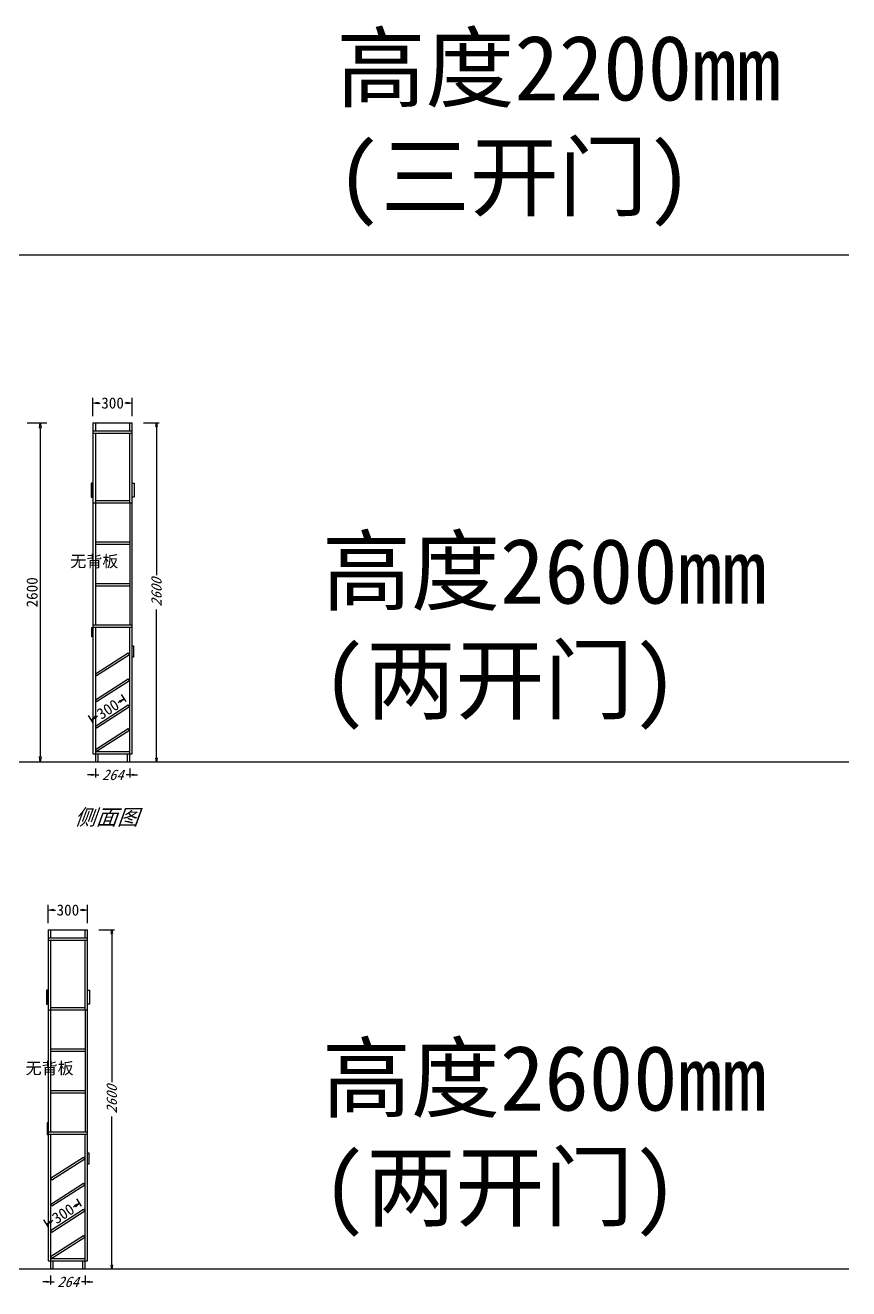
# Model space of a CAD drawing. Header units: millimetres. Extents: x 366509 to 398313, y -1245498 to -1202747.
# Drawn here: x 392003 to 398313, y -1225152 to -1215469 of the extents above; entities that cross this region are included whole.
import ezdxf

# ---------------------------------------------------------------- set-up
doc = ezdxf.new("R2010")
doc.units = ezdxf.units.MM
doc.header["$LTSCALE"] = 20
doc.layers.get('Defpoints').update_dxf_attribs({"color": 250})
doc.styles.get("Standard").update_dxf_attribs({"font": 'SimSun.ttf', "height": 85})
doc.styles.add('text', font='SimSun.ttf', dxfattribs={"height": 85})
doc.styles.add('汉字', font='SimSun.ttf', dxfattribs={"oblique": 20, "height": 80})
doc.dimstyles.new('200', dxfattribs={"dimtxt": 90, "dimasz": 40, "dimexe": 50, "dimexo": 100, "dimgap": 20, "dimtad": 1, "dimdec": 0, "dimtxsty": 'Standard', "dimblk": 'CLOSEDBLANK', "dimcen": 100, "dimdle": 50, "dimclrd": 256, "dimclre": 256, "dimclrt": 256, "dimadec": 0, "dimazin": 0, "dimtfac": 1, "dimtdec": 0, "dimtmove": 2, "dimatfit": 3, "dimldrblk": 'CLOSEDBLANK', "dimfxl": 100, "dimfxlon": 1, "dimlwd": 25, "dimlwe": 25, "dimarcsym": 0})
doc.dimstyles.get("Standard").update_dxf_attribs({"dimtxt": 0.18, "dimasz": 0.18, "dimexe": 0.18, "dimexo": 0.0625, "dimgap": 0.09, "dimtad": 0, "dimtih": 1, "dimtoh": 1, "dimdec": 4, "dimzin": 0, "dimdsep": 46, "dimtxsty": 'Standard', "dimcen": 0.09, "dimadec": 0, "dimazin": 0, "dimtfac": 1, "dimtdec": 4, "dimtofl": 0, "dimtmove": 0, "dimatfit": 3, "dimfxl": 1, "dimtolj": 1, "dimtzin": 0, "dimarcsym": 0})
doc.dimstyles.new('周文晶', dxfattribs={"dimtxt": 70, "dimasz": 40, "dimexe": 40, "dimexo": 30, "dimgap": 10, "dimtad": 0, "dimdec": 0, "dimtxsty": 'Standard', "dimblk": 'CLOSEDBLANK', "dimcen": 200, "dimclrd": 256, "dimclre": 256, "dimadec": 0, "dimazin": 0, "dimtfac": 1, "dimtdec": 0, "dimtmove": 0, "dimatfit": 3, "dimldrblk": 'CLOSEDBLANK', "dimfxl": 100, "dimfxlon": 1, "dimarcsym": 0})

# ---------------------------------------------------------------- blocks, each defined once
blk = doc.blocks.new('_ClosedBlank')
at = {"color": 0, "linetype": 'ByBlock', "lineweight": -2}
for p, q in [((-1, 0.17), (0, 0)), ((-1, 0.17), (-1, -0.17)), ((0, 0), (-1, -0.17))]:
    blk.add_line(p, q, dxfattribs=at)
blk = doc.blocks.new('*D1072')
at = {"lineweight": 25, "transparency": 16777216}
for p, q in [((392539.7, -1221165.1), (392539.7, -1221234.1)), ((392804, -1221165.1), (392804, -1221234.1)), ((392509.7, -1221214.1), (392479.7, -1221214.1)), ((392539.7, -1221214.1), (392567.2, -1221214.1)), ((392804, -1221214.1), (392776.4, -1221214.1)), ((392834, -1221214.1), (392864, -1221214.1))]:
    blk.add_line(p, q, dxfattribs=at)
at = {"layer": 'Defpoints', "color": 0, "transparency": 16777216}
for p in [(392539.7, -1221115.1), (392804, -1221115.1), (392804, -1221214.1)]:
    blk.add_point(p, dxfattribs=at)
at = {"lineweight": 25, "transparency": 16777216, "xscale": 30, "yscale": 30, "zscale": 30}
blk.add_blockref('_ClosedBlank', (392539.7, -1221214.1), dxfattribs=at)
at = {"lineweight": 25, "transparency": 16777216, "xscale": 30, "yscale": 30, "zscale": 30, "rotation": 180}
blk.add_blockref('_ClosedBlank', (392804, -1221214.1), dxfattribs=at)
at = {"lineweight": -3, "transparency": 16777216, "insert": (392671.8, -1221214.1), "char_height": 80, "attachment_point": 5, "style": '汉字'}
blk.add_mtext('264', dxfattribs=at)
blk = doc.blocks.new('*D1073')
at = {"lineweight": 25, "transparency": 16777216}
for p, q in [((392907.9, -1218515.1), (393027.9, -1218515.1)), ((393007.9, -1218545.1), (393007.9, -1219682.9)), ((393007.9, -1221085.1), (393007.9, -1219947.2)), ((392907.9, -1221115.1), (393027.9, -1221115.1))]:
    blk.add_line(p, q, dxfattribs=at)
at = {"layer": 'Defpoints', "color": 0, "transparency": 16777216}
for p in [(392822, -1218515.1), (392822, -1221115.1), (393007.9, -1221115.1)]:
    blk.add_point(p, dxfattribs=at)
at = {"lineweight": 25, "transparency": 16777216, "xscale": 30, "yscale": 30, "zscale": 30}
for p, rotation in [((393007.9, -1218515.1), 90), ((393007.9, -1221115.1), 270)]:
    blk.add_blockref('_ClosedBlank', p, dxfattribs=dict(at, rotation=rotation))
at = {"lineweight": -3, "transparency": 16777216, "insert": (393007.9, -1219815.1), "char_height": 80, "attachment_point": 5, "rotation": 90, "style": '汉字'}
blk.add_mtext('2600', dxfattribs=at)
blk = doc.blocks.new('*D1061')
at = {"lineweight": 25, "transparency": 16777216}
for p, q in [((392017.8, -1218515.2), (392167.8, -1218515.2)), ((392117.8, -1218555.2), (392117.8, -1221075.1)), ((392017.8, -1221115.1), (392167.8, -1221115.1))]:
    blk.add_line(p, q, dxfattribs=at)
at = {"layer": 'Defpoints', "color": 0, "transparency": 16777216}
for p in [(391611.3, -1218515.2), (391611.3, -1221115.1), (392117.8, -1221115.1)]:
    blk.add_point(p, dxfattribs=at)
at = {"lineweight": 25, "transparency": 16777216, "xscale": 40, "yscale": 40, "zscale": 40}
for p, rotation in [((392117.8, -1218515.2), 90), ((392117.8, -1221115.1), 270)]:
    blk.add_blockref('_ClosedBlank', p, dxfattribs=dict(at, rotation=rotation))
at = {"lineweight": -3, "transparency": 16777216, "insert": (392055.3, -1219815.1), "char_height": 85, "attachment_point": 5, "rotation": 90}
blk.add_mtext('2600', dxfattribs=at)
blk = doc.blocks.new('*D1065')
at = {"lineweight": -2, "transparency": 16777216}
for p, q in [((392521.7, -1218464.7), (392521.7, -1218324.7)), ((392561.7, -1218364.7), (392577.8, -1218364.7)), ((392782, -1218364.7), (392765.9, -1218364.7)), ((392822, -1218464.7), (392822, -1218324.7))]:
    blk.add_line(p, q, dxfattribs=at)
at = {"layer": 'Defpoints', "color": 0, "transparency": 16777216}
for p in [(392822, -1218364.7), (392521.7, -1218515.1), (392822, -1218515.1)]:
    blk.add_point(p, dxfattribs=at)
at = {"lineweight": -2, "transparency": 16777216, "xscale": 40, "yscale": 40, "zscale": 40, "rotation": 180}
blk.add_blockref('_ClosedBlank', (392521.7, -1218364.7), dxfattribs=at)
at = {"lineweight": -2, "transparency": 16777216, "xscale": 40, "yscale": 40, "zscale": 40}
blk.add_blockref('_ClosedBlank', (392822, -1218364.7), dxfattribs=at)
at = {"color": 0, "transparency": 16777216, "insert": (392671.8, -1218364.7), "char_height": 85, "attachment_point": 5}
blk.add_mtext('300', dxfattribs=at)
blk = doc.blocks.new('*D1068')
at = {"lineweight": -2, "transparency": 16777216}
for p, q in [((392776.1, -1220652.8), (392740.2, -1220596.9)), ((392728.1, -1220652.1), (392714.7, -1220660.7)), ((392523.5, -1220814.7), (392487.6, -1220758.7)), ((392542.9, -1220770.8), (392556.3, -1220762.2))]:
    blk.add_line(p, q, dxfattribs=at)
at = {"layer": 'Defpoints', "color": 0, "transparency": 16777216}
for p in [(392761.8, -1220630.5), (392792.2, -1220678.1), (392539.7, -1220839.9)]:
    blk.add_point(p, dxfattribs=at)
at = {"lineweight": -2, "transparency": 16777216, "xscale": 40, "yscale": 40, "zscale": 40}
for p, rotation in [((392761.8, -1220630.5), 32.65196531528703), ((392509.2, -1220792.4), 212.651965315287)]:
    blk.add_blockref('_ClosedBlank', p, dxfattribs=dict(at, rotation=rotation))
at = {"color": 0, "transparency": 16777216, "insert": (392635.5, -1220711.5), "char_height": 85, "attachment_point": 5, "rotation": 32.65197}
blk.add_mtext('300', dxfattribs=at)
blk = doc.blocks.new('*D1097')
at = {"lineweight": 25, "transparency": 16777216}
for p, q in [((392197.1, -1225050.8), (392197.1, -1225119.8)), ((392461.5, -1225050.8), (392461.5, -1225119.8)), ((392167.1, -1225099.8), (392137.1, -1225099.8)), ((392197.1, -1225099.8), (392224.7, -1225099.8)), ((392461.5, -1225099.8), (392433.9, -1225099.8)), ((392491.5, -1225099.8), (392521.5, -1225099.8))]:
    blk.add_line(p, q, dxfattribs=at)
at = {"layer": 'Defpoints', "color": 0, "transparency": 16777216}
for p in [(392197.1, -1225000.8), (392461.5, -1225000.8), (392461.5, -1225099.8)]:
    blk.add_point(p, dxfattribs=at)
at = {"lineweight": 25, "transparency": 16777216, "xscale": 30, "yscale": 30, "zscale": 30}
blk.add_blockref('_ClosedBlank', (392197.1, -1225099.8), dxfattribs=at)
at = {"lineweight": 25, "transparency": 16777216, "xscale": 30, "yscale": 30, "zscale": 30, "rotation": 180}
blk.add_blockref('_ClosedBlank', (392461.5, -1225099.8), dxfattribs=at)
at = {"lineweight": -3, "transparency": 16777216, "insert": (392329.3, -1225099.8), "char_height": 80, "attachment_point": 5, "style": '汉字'}
blk.add_mtext('264', dxfattribs=at)
blk = doc.blocks.new('*D1098')
at = {"lineweight": 25, "transparency": 16777216}
for p, q in [((392565.4, -1222400.8), (392685.4, -1222400.8)), ((392665.4, -1222430.8), (392665.4, -1223568.7)), ((392665.4, -1224970.8), (392665.4, -1223833)), ((392565.4, -1225000.8), (392685.4, -1225000.8))]:
    blk.add_line(p, q, dxfattribs=at)
at = {"layer": 'Defpoints', "color": 0, "transparency": 16777216}
for p in [(392479.5, -1222400.8), (392479.5, -1225000.8), (392665.4, -1225000.8)]:
    blk.add_point(p, dxfattribs=at)
at = {"lineweight": 25, "transparency": 16777216, "xscale": 30, "yscale": 30, "zscale": 30}
for p, rotation in [((392665.4, -1222400.8), 90), ((392665.4, -1225000.8), 270)]:
    blk.add_blockref('_ClosedBlank', p, dxfattribs=dict(at, rotation=rotation))
at = {"lineweight": -3, "transparency": 16777216, "insert": (392665.4, -1223700.8), "char_height": 80, "attachment_point": 5, "rotation": 90, "style": '汉字'}
blk.add_mtext('2600', dxfattribs=at)
blk = doc.blocks.new('*D1082')
at = {"lineweight": -2, "transparency": 16777216}
for p, q in [((392179.1, -1222350.4), (392179.1, -1222210.4)), ((392479.5, -1222350.4), (392479.5, -1222210.4)), ((392219.1, -1222250.4), (392235.3, -1222250.4)), ((392439.5, -1222250.4), (392423.4, -1222250.4))]:
    blk.add_line(p, q, dxfattribs=at)
at = {"layer": 'Defpoints', "color": 0, "transparency": 16777216}
for p in [(392479.5, -1222250.4), (392179.1, -1222400.8), (392479.5, -1222400.8)]:
    blk.add_point(p, dxfattribs=at)
at = {"lineweight": -2, "transparency": 16777216, "xscale": 40, "yscale": 40, "zscale": 40, "rotation": 180}
blk.add_blockref('_ClosedBlank', (392179.1, -1222250.4), dxfattribs=at)
at = {"lineweight": -2, "transparency": 16777216, "xscale": 40, "yscale": 40, "zscale": 40}
blk.add_blockref('_ClosedBlank', (392479.5, -1222250.4), dxfattribs=at)
at = {"color": 0, "transparency": 16777216, "insert": (392329.3, -1222250.4), "char_height": 85, "attachment_point": 5}
blk.add_mtext('300', dxfattribs=at)
blk = doc.blocks.new('*D1085')
at = {"lineweight": -2, "transparency": 16777216}
for p, q in [((392433.5, -1224518.5), (392397.7, -1224462.6)), ((392385.6, -1224517.9), (392372.2, -1224526.5)), ((392180.9, -1224680.4), (392145.1, -1224624.5)), ((392200.3, -1224636.6), (392213.8, -1224628))]:
    blk.add_line(p, q, dxfattribs=at)
at = {"layer": 'Defpoints', "color": 0, "transparency": 16777216}
for p in [(392419.3, -1224496.3), (392449.7, -1224543.8), (392197.1, -1224705.7)]:
    blk.add_point(p, dxfattribs=at)
at = {"lineweight": -2, "transparency": 16777216, "xscale": 40, "yscale": 40, "zscale": 40}
for p, rotation in [((392419.3, -1224496.3), 32.65196531528703), ((392166.7, -1224658.1), 212.651965315287)]:
    blk.add_blockref('_ClosedBlank', p, dxfattribs=dict(at, rotation=rotation))
at = {"color": 0, "transparency": 16777216, "insert": (392293, -1224577.2), "char_height": 85, "attachment_point": 5, "rotation": 32.65197}
blk.add_mtext('300', dxfattribs=at)

msp = doc.modelspace()

# ---------------------------------------------------------------- linework, layer by layer
for p, q in [((366509.141, -1217229.325), (398312.891, -1217229.325)), ((392539.652, -1219129.067), (392539.652, -1220065.067)), ((392804.039, -1219129.067), (392804.039, -1220065.067)), ((366509.141, -1221115.067), (398312.891, -1221115.067)), ((392197.112, -1223014.809), (392197.112, -1223950.809)), ((392461.5, -1223014.809), (392461.5, -1223950.809)), ((366509.141, -1225000.809), (398312.891, -1225000.809))]:
    msp.add_line(p, q)
at = {"lineweight": -3}
for p, q in [((392521.652, -1218515.067), (392822.039, -1218515.067)), ((392521.652, -1218515.067), (392521.652, -1221053.067)), ((392539.652, -1218515.067), (392539.652, -1218577.067)), ((392539.652, -1218515.067), (392539.652, -1218577.067)), ((392804.039, -1218577.067), (392804.039, -1218515.067)), ((392804.039, -1218577.067), (392804.039, -1218515.067)), ((392822.039, -1221053.067), (392822.039, -1218515.067)), ((392521.652, -1218577.067), (392822.039, -1218577.067)), ((392521.652, -1218595.067), (392822.039, -1218595.067)), ((392539.652, -1218595.067), (392539.652, -1219129.067)), ((392804.039, -1219129.067), (392804.039, -1218595.067)), ((392521.652, -1219129.067), (392822.039, -1219129.067)), ((392539.652, -1219111.067), (392804.039, -1219111.067)), ((392539.652, -1219429.067), (392804.039, -1219429.067)), ((392539.652, -1219447.067), (392804.039, -1219447.067)), ((392539.652, -1219747.067), (392804.039, -1219747.067)), ((392539.652, -1219765.067), (392804.039, -1219765.067)), ((392521.652, -1220065.067), (392822.039, -1220065.067)), ((392521.652, -1220083.067), (392822.039, -1220083.067)), ((392539.652, -1220083.067), (392539.652, -1221115.067)), ((392804.039, -1221115.067), (392804.039, -1220083.067)), ((392521.652, -1221053.067), (392822.039, -1221053.067)), ((392539.652, -1221035.067), (392804.039, -1221035.067)), ((392557.652, -1221053.067), (392557.652, -1221115.067)), ((392786.039, -1221115.067), (392786.039, -1221053.067)), ((392539.652, -1221115.067), (392804.039, -1221115.067)), ((392179.112, -1222400.809), (392479.5, -1222400.809)), ((392179.112, -1222400.809), (392179.112, -1224938.809)), ((392197.112, -1222400.809), (392197.112, -1222462.809)), ((392197.112, -1222400.809), (392197.112, -1222462.809)), ((392461.5, -1222462.809), (392461.5, -1222400.809)), ((392461.5, -1222462.809), (392461.5, -1222400.809)), ((392479.5, -1224938.809), (392479.5, -1222400.809)), ((392179.112, -1222462.809), (392479.5, -1222462.809)), ((392179.112, -1222480.809), (392479.5, -1222480.809)), ((392197.112, -1222480.809), (392197.112, -1223014.809)), ((392461.5, -1223014.809), (392461.5, -1222480.809)), ((392179.112, -1223014.809), (392479.5, -1223014.809)), ((392197.112, -1222996.809), (392461.5, -1222996.809)), ((392197.112, -1223314.809), (392461.5, -1223314.809)), ((392197.112, -1223332.809), (392461.5, -1223332.809)), ((392197.112, -1223632.809), (392461.5, -1223632.809)), ((392197.112, -1223650.809), (392461.5, -1223650.809)), ((392179.112, -1223950.809), (392479.5, -1223950.809)), ((392179.112, -1223968.809), (392479.5, -1223968.809)), ((392197.112, -1223968.809), (392197.112, -1225000.809)), ((392461.5, -1225000.809), (392461.5, -1223968.809)), ((392179.112, -1224938.809), (392479.5, -1224938.809)), ((392197.112, -1224920.809), (392461.5, -1224920.809)), ((392215.112, -1224938.809), (392215.112, -1225000.809)), ((392443.5, -1225000.809), (392443.5, -1224938.809)), ((392197.112, -1225000.809), (392461.5, -1225000.809))]:
    msp.add_line(p, q, dxfattribs=at)
for points in [[(392521.652, -1218979.023), (392506.914, -1218979.023), (392506.914, -1219084.844), (392521.652, -1219084.844)], [(392822.039, -1218979.023), (392836.776, -1218979.023), (392836.776, -1219084.844), (392822.039, -1219084.844)], [(392521.652, -1220155.871), (392512.322, -1220155.871), (392512.322, -1220083.449), (392521.652, -1220083.449)], [(392822.039, -1220224.699), (392831.368, -1220224.699), (392831.368, -1220312.277), (392822.039, -1220312.277)], [(392179.112, -1222864.766), (392164.375, -1222864.766), (392164.375, -1222970.586), (392179.112, -1222970.586)], [(392479.5, -1222864.766), (392494.237, -1222864.766), (392494.237, -1222970.586), (392479.5, -1222970.586)], [(392179.112, -1223881.613), (392169.783, -1223881.613), (392169.783, -1223969.191), (392179.112, -1223969.191)], [(392479.5, -1224110.441), (392488.829, -1224110.441), (392488.829, -1224198.019), (392479.5, -1224198.019)]]:
    msp.add_lwpolyline(points, close=True)
for points in [[(392539.652, -1220439.912), (392792.241, -1220278.051), (392801.952, -1220293.207), (392549.363, -1220455.067), (392539.652, -1220439.912)], [(392539.652, -1220639.912), (392792.241, -1220478.051), (392801.952, -1220493.207), (392549.363, -1220655.067), (392539.652, -1220639.912)], [(392539.652, -1220839.912), (392792.241, -1220678.051), (392801.952, -1220693.207), (392549.363, -1220855.067), (392539.652, -1220839.912)], [(392539.652, -1221019.912), (392792.241, -1220858.051), (392801.952, -1220873.207), (392549.363, -1221035.067), (392539.652, -1221019.912)], [(392197.112, -1224305.654), (392449.702, -1224143.794), (392459.413, -1224158.949), (392206.824, -1224320.809), (392197.112, -1224305.654)], [(392197.112, -1224505.654), (392449.702, -1224343.794), (392459.413, -1224358.949), (392206.824, -1224520.809), (392197.112, -1224505.654)], [(392197.112, -1224705.654), (392449.702, -1224543.794), (392459.413, -1224558.949), (392206.824, -1224720.809), (392197.112, -1224705.654)], [(392197.112, -1224905.654), (392449.702, -1224743.794), (392459.413, -1224758.949), (392206.824, -1224920.809), (392197.112, -1224905.654)]]:
    msp.add_lwpolyline(points)

# ---------------------------------------------------------------- texts
at = {"char_height": 500, "width": 8605.75963, "attachment_point": 1, "style": 'text'}
for s, insert in [('高度2200mm\\P(三开门)', (394387.405, -1215545.188)), ('高度2600mm\\P(两开门)', (394276.702, -1219401.242)), ('高度2600mm\\P(两开门)', (394276.702, -1223286.985))]:
    msp.add_mtext(s, dxfattribs=dict(at, insert=insert))
at = {"lineweight": -3, "char_height": 90, "width": 545.64139, "attachment_point": 1}
for insert in [(392347.914, -1219531.69), (392005.375, -1223417.432)]:
    msp.add_mtext('无背板', dxfattribs=dict(at, insert=insert))
at = {"color": 0, "insert": (392378.885, -1221477.79), "char_height": 120, "width": 1293.93172, "attachment_point": 1, "style": '汉字'}
msp.add_mtext('侧面图', dxfattribs=at)

# ---------------------------------------------------------------- dimensions: what is measured, and where the dimension line sits
for base, p1, p2, picture, middle in [((392822.039, -1218364.688), (392521.652, -1218515.067), (392822.039, -1218515.067), '*D1065', (392671.845, -1218364.688)), ((392479.5, -1222250.43), (392179.112, -1222400.809), (392479.5, -1222400.809), '*D1082', (392329.306, -1222250.43))]:
    dim = msp.add_linear_dim(base=base, p1=p1, p2=p2, dimstyle='周文晶')
    dim.commit()
    dim.dimension.update_dxf_attribs({"geometry": picture, "text_midpoint": middle})
at = {"lineweight": -3}
dim = msp.add_linear_dim(base=(392117.801, -1221115.067), p1=(391611.267, -1218515.202), p2=(391611.267, -1221115.067), angle=90, dimstyle='200', dxfattribs=at)
dim.commit()
dim.dimension.update_dxf_attribs({"geometry": '*D1061', "text_midpoint": (392055.301, -1219815.135)})
for base, p1, p2, picture, middle in [((393007.936, -1221115.067), (392822.039, -1218515.067), (392822.039, -1221115.067), '*D1073', (393007.936, -1219815.067)), ((392665.397, -1225000.809), (392479.5, -1222400.809), (392479.5, -1225000.809), '*D1098', (392665.397, -1223700.809))]:
    dim = msp.add_linear_dim(base=base, p1=p1, p2=p2, angle=90, dimstyle='Standard', override={"dimtxt": 80, "dimasz": 30, "dimexe": 20, "dimexo": 50, "dimgap": 10, "dimtih": 0, "dimtoh": 0, "dimdec": 0, "dimzin": 8, "dimtxsty": '汉字', "dimblk": 'ClosedBlank', "dimcen": 2.5, "dimclrd": 256, "dimclre": 256, "dimclrt": 256, "dimtdec": 0, "dimtofl": 1, "dimtmove": 1, "dimldrblk": 'ClosedBlank', "dimfxl": 100, "dimfxlon": 1, "dimtolj": 0, "dimtzin": 8, "dimlwd": 25, "dimlwe": 25, "dimarcsym": 1}, dxfattribs=at)
    dim.commit()
    dim.dimension.update_dxf_attribs({"geometry": picture, "text_midpoint": middle})
for p1, p2, picture, middle in [((392539.652, -1220839.912), (392792.241, -1220678.051), '*D1068', (392635.505, -1220711.477)), ((392197.112, -1224705.654), (392449.702, -1224543.794), '*D1085', (392292.966, -1224577.219))]:
    dim = msp.add_aligned_dim(p1=p1, p2=p2, distance=56.422, dimstyle='周文晶')
    dim.commit()
    dim.dimension.update_dxf_attribs({"geometry": picture, "text_midpoint": middle})
for base, p1, p2, picture, middle in [((392804.039, -1221214.097), (392539.652, -1221115.067), (392804.039, -1221115.067), '*D1072', (392671.845, -1221214.097)), ((392461.5, -1225099.839), (392197.112, -1225000.809), (392461.5, -1225000.809), '*D1097', (392329.306, -1225099.839))]:
    dim = msp.add_linear_dim(base=base, p1=p1, p2=p2, dimstyle='Standard', override={"dimtxt": 80, "dimasz": 30, "dimexe": 20, "dimexo": 50, "dimgap": 10, "dimtih": 0, "dimtoh": 0, "dimdec": 0, "dimzin": 8, "dimtxsty": '汉字', "dimblk": 'ClosedBlank', "dimcen": 2.5, "dimclrd": 256, "dimclre": 256, "dimclrt": 256, "dimtdec": 0, "dimtofl": 1, "dimtmove": 1, "dimldrblk": 'ClosedBlank', "dimfxl": 100, "dimfxlon": 1, "dimtolj": 0, "dimtzin": 8, "dimlwd": 25, "dimlwe": 25, "dimarcsym": 1}, dxfattribs=at)
    dim.commit()
    dim.dimension.update_dxf_attribs({"geometry": picture, "text_midpoint": middle})

doc.saveas('drawing.dxf')
